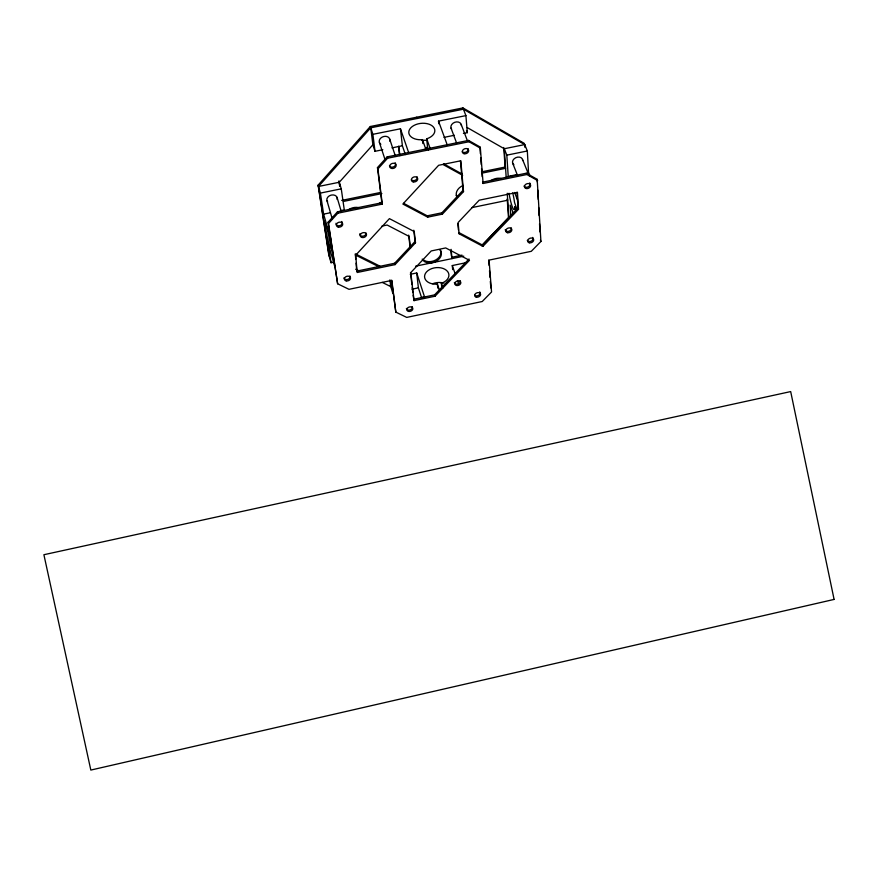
<?xml version="1.0" encoding="UTF-8"?>
<svg xmlns="http://www.w3.org/2000/svg" width="878" height="878" viewBox="0 0 878 878"><rect width="100%" height="100%" fill="white"/><g stroke="black" fill="none" stroke-linecap="round" stroke-linejoin="round"><path stroke-width="1.32" d="M333.563 262.215L331.039 262.731L328.778 254.774L318.099 185.159L370.318 126.509L462.947 107.928L524.177 143.323L527.327 150.983L528.523 172.231L530.027 175.929M329.151 256.091L318.473 186.476L370.746 127.804L463.441 109.201L524.704 144.596L524.857 147.295M318.473 186.476L339.292 182.251L372.887 144.771L370.746 127.804M337.624 283.781L328.12 222.189L337.47 211.828L381.864 202.752L382.303 204.102L337.876 213.189L328.504 223.55L337.624 283.781L349.005 289.323L391.84 280.389L395.813 312.107L406.712 317.408L482.231 301.516L491.548 291.99L489.068 260.118L531.3 251.306L540.925 241.472L537.182 179.332L526.35 173.196L482.604 182.141L483.109 183.48L526.888 174.513L537.72 180.648M381.864 202.752L377.463 167.599L387.154 156.877L468.523 140.414L479.849 146.835L480.365 148.162L483.109 183.48M382.303 204.102L377.902 168.938L387.593 158.227L469.028 141.742L480.365 148.162M356.742 271.126L394.628 263.268L415.053 241.461L413.801 230.223M403.606 203.323L427.235 215.823L441.919 212.805L463.024 190.285L460.456 160.784M395.056 264.618L415.503 242.811L414.24 231.562L389.415 218.633L355.7 255.191L357.148 272.498L395.056 264.618L394.628 263.268M442.391 214.144L463.518 191.623L460.829 160.773L438.627 165.294L402.881 204.047L427.696 217.162L442.391 214.144L441.919 212.805M481.594 245.653L508.472 217.645L507.221 198.944L507.714 200.228L471.695 207.647M469.017 258.988L434.577 294.865L435.027 296.215L414.043 300.627L413.143 295.26M482.417 245.028L517.998 207.965L518.514 209.293L482.911 246.367L459.128 233.789L458.656 232.451L482.417 245.028L482.911 246.367M435.027 296.215L469.5 260.327L445.695 247.936L431.23 250.943L410.794 272.564L414.043 300.627M441.908 288.642L441.36 283.221L442.424 282.892A12.226 8.264 -5.9 0 0 444.948 269.294A12.226 8.264 -5.9 0 0 425.468 273.365A12.226 8.264 -5.9 0 0 436.234 284.187L437.376 284.055L439.373 290.025M427.751 149.227L426.686 138.746L427.827 138.406A13.071 8.187 -6 0 0 430.637 124.895A13.071 8.187 -6 0 0 409.796 129.099A13.071 8.187 -6 0 0 421.22 139.745L422.428 139.602L425.775 149.062M412.001 289.191L418.389 287.852L421.681 297.96M413.604 299.266L435.236 294.734M451.544 257.32L462.015 255.136M415.557 266.199L463.782 256.167M410.267 274.309L416.721 272.97L424.557 296.973M452.686 269.623L452.291 265.551L466.383 262.621M381.919 226.107L387.143 225.031L409.115 236.412L410.476 248.309M341.685 200.393L380.141 192.545M481.506 171.868L505.08 167.061L505.585 168.335L481.989 173.153M343.408 201.435L381.886 193.577M318.099 185.159L320.382 193.083L323.609 214.133L330.062 212.816M340.412 210.698L344.286 209.908L341.268 188.836L338.897 180.934L339.643 186.125M517.109 174.568L508.219 176.379L506.825 155.154L504.268 148.744L467.184 127.551M524.704 144.596L504.268 148.744L506.255 178.443M320.382 193.083L341.268 188.836M506.825 155.154L527.327 150.983M370.318 126.509L372.887 134.323L400.456 128.781L408.632 152.531M438.759 123.743L438.506 121.131L465.9 115.622L467.315 132.655L463.43 133.445M372.887 144.771L375.005 151.301L382.83 149.721M391.95 147.877L402.376 145.77L405.373 154.539M444.016 137.363L454.376 135.278M355.722 269.261L359.343 271.05M382.292 282.42L390.754 286.612L389.898 279.852M356.095 254.214L380.075 266.232M355.294 254.938L379.285 266.945M443.719 163.868L462.179 174.063M443.039 164.526L462.651 175.348M522.553 159.511L529.061 175.545M526.35 173.196L526.888 174.513M538.807 210.171L539.344 211.488M512.609 163.056L517.537 175.413M540.398 240.144L540.925 241.472M514.563 192.469L517.493 199.899M516.912 209.26L514.519 202.401A12.599 1.943 78.7 0 0 512.708 192.897M516.198 210.105L514.815 206.582L514.837 207.362A12.599 1.943 78.7 0 1 512.478 207.208A12.599 1.943 78.7 0 1 509.075 193.281M513.498 213.782L510.118 205.101L510.831 215.922M462.947 107.928L465.9 115.622M466.503 130.515L467.315 132.655M468.523 140.414L469.028 141.742M461.213 124.467L467.326 140.579M451.04 128.111L456.593 143.004M438.506 121.131L447.176 144.738M463.024 190.285L463.518 191.623M423.602 297.488L423.207 296.72L423.273 298.366M426.686 138.746L430.066 148.195M416.743 117.191L417.204 118.486M427.926 148.634L428.398 149.962M452.291 265.551L455.342 274.342M457.515 280.631L458.832 284.395M427.235 215.823L427.696 217.162M441.36 283.221L442.973 287.995M389.623 138.889L395.528 156.438M387.154 156.877L387.593 158.227M415.053 241.461L415.503 242.811M379.428 142.532L384.805 158.863M377.463 167.599L377.902 168.938M390.348 285.295L392.806 293.208L391.281 281.048M395.813 312.107L391.588 280.356M337.042 197.32L341.202 211.302M337.47 211.828L337.876 213.189M327.033 200.897L332.224 218.721M328.12 222.189L328.504 223.55M323.609 214.133L330.567 238.366M332.499 251.141L329.568 240.484A12.709 0.801 78.2 0 0 325.211 222.76A12.709 0.801 78.2 0 0 327.56 238.256A12.709 0.801 78.2 0 0 330.315 245.401L330.205 244.633L332.981 254.313M323.521 220.532L323.894 221.849M332.74 252.732L333.135 254.093M334.88 266.89L327.955 242.624L331.039 262.731M339.292 182.251L339.863 186.268M372.887 134.323L375.005 151.301M410.509 272.542L411.903 284.571M412.21 287.238L412.836 292.583M398.81 146.33L399.874 155.625M398.524 146.363L399.435 154.33M408.687 235.106L410.202 248.32M400.456 128.781L402.376 145.77M416.721 272.97L418.389 287.852M422.428 139.602L422.834 143.531M437.376 284.055L437.793 288.116M451.116 249.352L451.994 258.615M450.919 250.702L451.424 255.992M459.128 233.789L458.107 222.518L479.212 200.195L517.46 192.337L518.514 209.293M457.855 223.681L458.426 229.948M355.294 253.83L355.744 259.153M356.073 263.148L356.633 269.798M479.849 146.835L480.376 153.628M480.694 157.7L481.221 164.493M481.539 168.565L482.176 176.708M488.684 260.107L489.09 265.419M489.507 270.731L490.023 277.371M490.33 281.355L490.857 287.995M507.254 193.281L508.878 217.59M503.763 147.471L505.08 167.061M517.021 192.315L518.053 208.92M537.182 179.332L537.325 182.009M537.753 190.054L538.247 199.438M538.675 207.482L539.103 215.615M539.531 223.791L539.97 231.968M513.871 164.735A5.29 4.006 -23 0 1 515.759 157.711A5.29 4.006 -23 0 1 522.695 160.564M451.555 129.077A5.411 4.203 -21.6 0 1 454.793 122.283A5.411 4.203 -21.6 0 1 461.389 125.565M380.843 144.277A5.422 4.236 -18.7 0 1 380.108 138.834A5.422 4.236 -18.7 0 1 386.671 136.485A5.422 4.236 -18.7 0 1 389.667 141.117M327.615 201.819A5.323 4.094 -16 0 1 331.16 195.103A5.323 4.094 -16 0 1 337.141 199.46M421.912 140.469A12.972 8.198 -6 0 1 427.476 140.436M432.678 283.748A12.138 8.264 -5.9 0 1 443.818 283.1M342.31 222.628A3.238 2.458 -16.1 0 1 339.095 225.778A3.238 2.458 -16.1 0 1 336 223.275M341.707 221.497A3.238 2.458 -16.1 0 1 342.113 222.024M366.093 233.076A3.205 2.414 -16.8 0 1 362.877 236.193A3.205 2.414 -16.8 0 1 359.859 233.724M530.125 184.106A3.216 2.404 -22.8 0 1 527.568 187.091A3.216 2.404 -22.8 0 1 524.067 185.993M529.643 182.953A3.216 2.404 -22.8 0 1 529.983 183.491M532.716 237.411A3.128 2.283 -22 0 1 531.442 241.044A3.128 2.283 -22 0 1 527.272 240.331M511.194 227.775A3.15 2.327 -21.5 0 1 508.845 231.265A3.15 2.327 -21.5 0 1 505.234 229.63M468.007 148.569A3.282 2.524 -21.5 0 1 466.405 151.971A3.282 2.524 -21.5 0 1 462.333 151.696M395.671 163.901A3.292 2.546 -18.7 0 1 393.179 166.996A3.292 2.546 -18.7 0 1 389.437 165.843M395.089 162.715A3.292 2.546 -18.7 0 1 395.484 163.264M417.094 176.774A3.26 2.502 -19.3 0 1 415.557 180.122A3.26 2.502 -19.3 0 1 411.475 179.869M412.232 306.62A3.084 2.228 -17.6 0 1 410.048 309.934A3.084 2.228 -17.6 0 1 406.393 308.43M349.927 275.977A3.15 2.338 -15.9 0 1 347.776 279.402A3.15 2.338 -15.9 0 1 343.956 277.832M480.145 292.945A3.073 2.217 -19.7 0 1 478.115 295.568A3.073 2.217 -19.7 0 1 474.68 295.227M479.651 291.902A3.073 2.217 -19.7 0 1 479.992 292.385M460.226 280.664A3.095 2.25 -19.3 0 1 457.976 284.022A3.095 2.25 -19.3 0 1 454.365 282.486M439.702 249.626A10.163 7.507 -18.8 0 1 436.037 261.348A10.163 7.507 -18.8 0 1 422.186 259.12M491.043 180.572A10.404 7.825 -21.8 0 1 501.151 178.508M456.758 196.716A10.415 7.858 -20.8 0 1 463.046 185.488M427.816 148.294A10.701 8.319 -20 0 1 425.808 150.05M348.511 209.732A10.459 7.957 -16.7 0 1 358.762 207.636M379.23 203.444A10.437 7.935 -17.9 0 1 381.59 202.138M440.427 249.945A10.152 7.507 -18.8 0 1 435.598 260.053A10.152 7.507 -18.8 0 1 422.944 259.427M457.471 197.133A10.404 7.858 -20.8 0 1 456.286 195.432M427.366 146.999A10.69 8.319 -20 0 1 425.347 148.755M834.1 599.422L90.829 770.072L43.9 554.72L790.683 391.577L834.1 599.422M526.12 188.507A3.216 2.404 -22.8 0 0 530.652 185.423A3.216 2.404 -22.8 0 0 525.878 184.248A3.216 2.404 -22.8 0 0 526.12 188.507M529.28 242.789A3.128 2.283 -21.9 0 0 533.703 239.815A3.128 2.283 -21.9 0 0 529.05 238.728A3.128 2.283 -21.9 0 0 529.28 242.789M408.555 311.405A3.084 2.228 -17.6 0 0 412.836 308.529A3.084 2.228 -17.6 0 0 408.105 307.541A3.084 2.228 -17.6 0 0 408.555 311.405M476.304 297.159A3.073 2.217 -19.7 0 0 480.617 294.284A3.073 2.217 -19.7 0 0 475.986 293.274A3.073 2.217 -19.7 0 0 476.304 297.159M456.516 285.482A3.095 2.25 -19.3 0 0 460.84 282.573A3.095 2.25 -19.3 0 0 456.154 281.542A3.095 2.25 -19.3 0 0 456.516 285.482M346.184 280.883A3.15 2.338 -15.9 0 0 350.52 277.92A3.15 2.338 -15.9 0 0 345.603 276.866A3.15 2.338 -15.9 0 0 346.184 280.883M338.271 227.073A3.238 2.458 -16.1 0 0 342.716 223.989A3.238 2.458 -16.1 0 0 337.657 222.847A3.238 2.458 -16.1 0 0 338.271 227.073M362.087 237.488A3.205 2.414 -16.8 0 0 366.51 234.437A3.205 2.414 -16.8 0 0 361.527 233.307A3.205 2.414 -16.8 0 0 362.087 237.488M507.407 232.692A3.161 2.327 -21.5 0 0 511.852 229.696A3.161 2.327 -21.5 0 0 507.133 228.587A3.161 2.327 -21.5 0 0 507.407 232.692M464.067 153.716A3.292 2.524 -21.5 0 0 468.676 150.533A3.292 2.524 -21.5 0 0 463.705 149.282A3.292 2.524 -21.5 0 0 464.067 153.716M391.555 168.433A3.292 2.546 -18.7 0 0 396.121 165.251A3.292 2.546 -18.7 0 0 391.039 164.01A3.292 2.546 -18.7 0 0 391.555 168.433M413.198 181.889A3.271 2.502 -19.3 0 0 417.73 178.75A3.271 2.502 -19.3 0 0 412.726 177.532A3.271 2.502 -19.3 0 0 413.198 181.889"/></g></svg>
